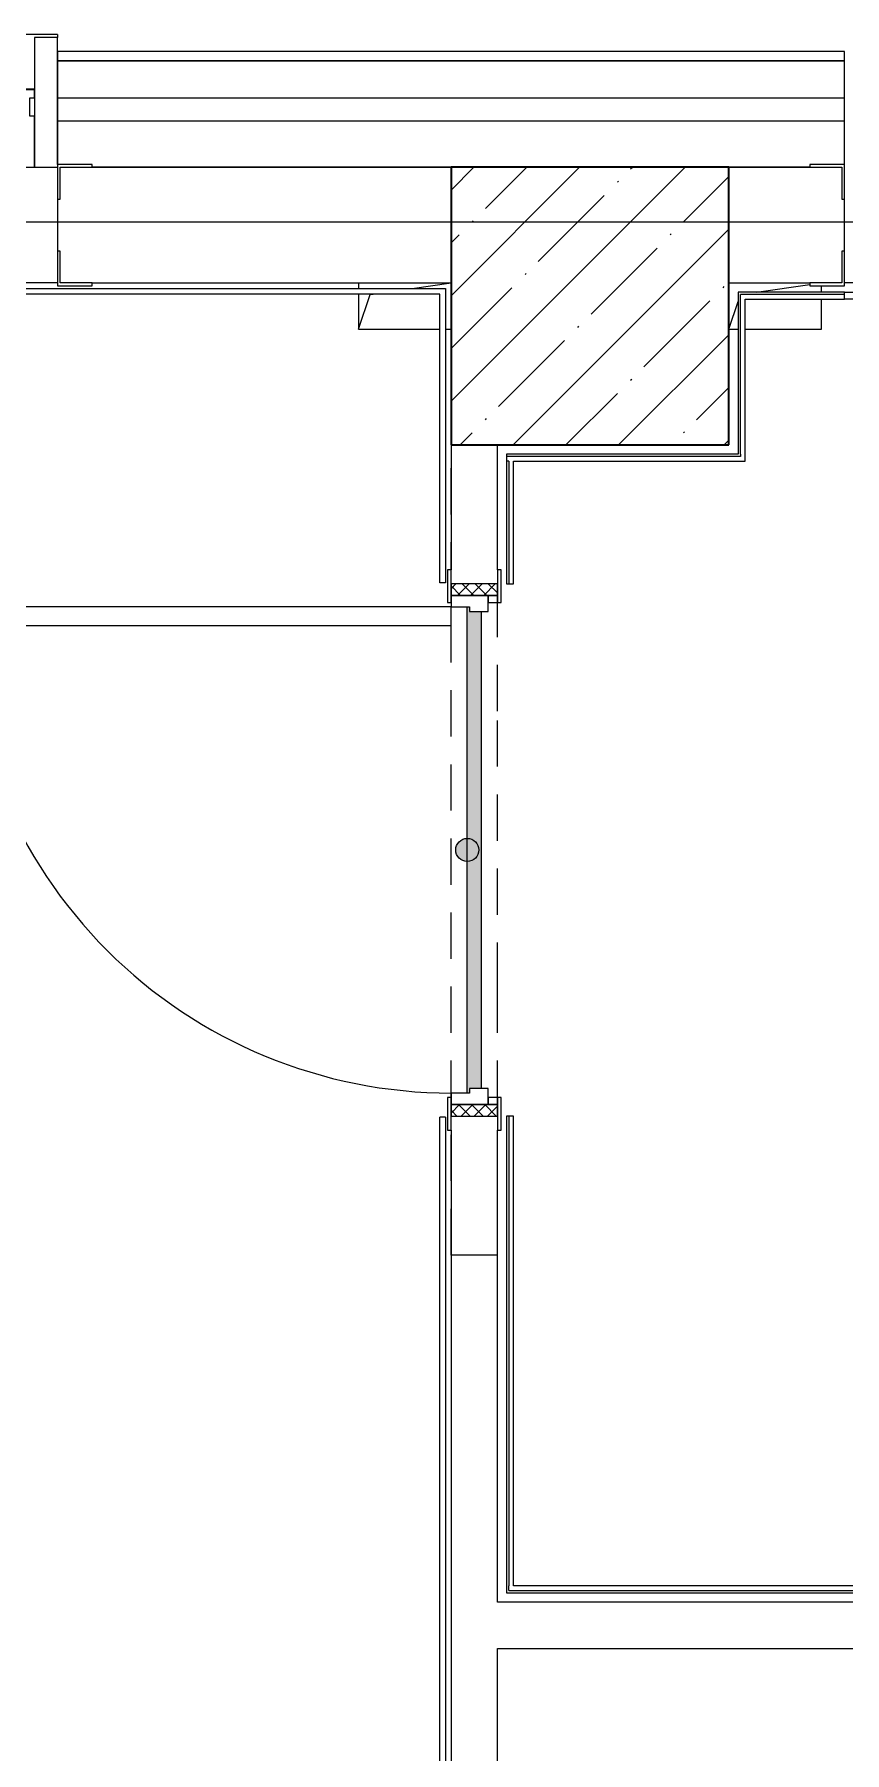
# Model space of a CAD drawing. Header units: millimetres. Extents: x 5993 to 95364, y 94667 to 143522.
# Drawn here: x 44896.6 to 45039.1, y 120793.7 to 121095.8 of the extents above; entities that cross this region are included whole.
import ezdxf

# ---------------------------------------------------------------- set-up
doc = ezdxf.new("R2010")
doc.units = ezdxf.units.MM
for name, pattern in [('200_ШТРИХ_ш1п0_6_', [160, 100, -60]), ('50_200_ШТРИХ_1Т_ш5_п1_п1_', [1400, 1000, -200, 0, -200]), ('Штрих короткий', [300, 150, -150])]:
    doc.linetypes.add(name, pattern=pattern)
for name, color, linetype, lineweight in [('0-2', 7, 'Continuous', 9), ('S-GRID-____-OTLN-1', 7, '50_200_ШТРИХ_1Т_ш5_п1_п1_', 9), ('Двери', 7, 'Continuous', 9), ('Импосты витража-1', 7, 'Continuous', 25), ('Каркас_Импост', 7, 'Continuous', 13), ('Каркас_Импост-1', 7, 'Continuous', 9), ('Марки обобщенной модели', 7, 'Continuous', 9), ('Несущие колонны', 7, 'Continuous', 9), ('Несущие колонны-1', 7, 'Continuous', 35), ('Обобщенные модели', 7, 'Continuous', 9), ('Общие ребра', 7, 'Continuous', 9), ('Окна', 7, 'Continuous', 9), ('Открывание-1', 7, 'Continuous', 9), ('Панель', 7, 'Continuous', 13), ('Перемычка-1', 7, 'Штрих короткий', 9), ('Перемычка_Пунктирные линии-1', 7, '200_ШТРИХ_ш1п0_6_', 9), ('Стены', 7, 'Continuous', 9), ('Стены-1', 7, 'Continuous', 13)]:
    doc.layers.add(name, color=color, linetype=linetype, lineweight=lineweight)
doc.layers.add('Обобщенные модели-3', color=7, linetype='Continuous', lineweight=9, true_color=0xcf5e07)

# ---------------------------------------------------------------- blocks, each defined once
blk = doc.blocks.new('Дверь_СКБ_1Ст_Внутренняя_ШЕР - СОШ_Д-13_Дв_1150x2100h_С_У учеников_ душевые _спортблок_-35365709-АИ2_01_План напольных покрытий и плинтусов 1го этажа _Часть 1_')
at = {"layer": 'Двери'}
h = blk.add_hatch(dxfattribs=at)
h.set_pattern_fill('FP_60', color=256, style=0, pattern_type=2)
h.set_pattern_definition([(135, (1726.411, 114.685), (-14.14213562373095, -14.14213562373095), []), (225, (1726.411, 114.685), (14.14213562373095, -14.14213562373095), [])])
h.paths.add_polyline_path([(562.5000000000995, -50.00000000000596), (587.5000000000982, -50.00000000000596), (587.5000000000982, 49.99999999995398), (562.5000000000995, 49.99999999995398)], flags=0)
at = {"layer": 'Каркас_Импост-1'}
h = blk.add_hatch(dxfattribs=at)
h.set_pattern_fill('FP_61', color=256, style=0, pattern_type=2)
h.set_pattern_definition([(45, (-396.384, 114.685), (-14.14213562373095, 14.14213562373095), []), (135, (-396.384, 114.685), (-14.14213562373095, -14.14213562373095), [])])
h.paths.add_polyline_path([(-562.4999999999025, -50.00000000004061), (-537.4999999999038, -50.00000000004061), (-537.4999999999038, 49.99999999995398), (-562.4999999999025, 49.99999999995398)], flags=0)
at = {"layer": 'Каркас_Импост'}
for p, q in [((-522.5000000000047, 57.99999999999704), (-592.500000000005, 57.99999999999704)), ((-592.500000000005, 57.99999999999704), (-592.500000000005, 49.99999999999613)), ((-592.500000000005, 49.99999999999613), (-522.5000000000047, 49.99999999999613)), ((-537.5000000000049, 49.99999999999423), (-562.500000000005, 49.99999999999423)), ((-562.500000000005, 49.99999999999423), (-562.500000000005, -50.00000000000185)), ((-512.5000000000064, 50.00000000094766), (-537.500000000007, 50.00000000094766)), ((-537.500000000007, 50.00000000094766), (-537.500000000007, -29.99999999905233)), ((-537.5000000000049, -50.00000000000185), (-537.5000000000049, 49.99999999999423)), ((-522.5000000000047, 49.99999999999613), (-537.5000000000049, 49.99999999999613)), ((-537.5000000000049, 49.99999999999613), (-537.5000000000049, 48.99999999999687)), ((-537.5000000000049, 48.99999999999687), (-522.5000000000047, 48.99999999999687)), ((-522.5000000000047, 49.99999999999613), (-522.5000000000047, 57.99999999999704)), ((-522.5000000000047, 48.99999999999687), (-522.5000000000047, 49.99999999999613)), ((-512.5000000000064, 10.0000000009484), (-512.5000000000064, 50.00000000094766)), ((537.4999999999931, 50.00000000094766), (537.4999999999931, 10.0000000009484)), ((562.4999999999931, 50.00000000094766), (537.4999999999931, 50.00000000094766)), ((617.4999999999964, 57.99999999998287), (547.499999999996, 57.99999999998287)), ((547.499999999996, 57.99999999998289), (547.499999999996, 49.99999999997168)), ((562.4999999999967, 49.99999999999591), (547.499999999996, 49.99999999999591)), ((547.499999999996, 49.99999999999593), (547.499999999996, 48.99999999999662)), ((547.499999999996, 49.99999999997168), (617.4999999999964, 49.99999999997168)), ((547.499999999996, 48.99999999999662), (562.4999999999967, 48.99999999999662)), ((562.4999999999931, -29.99999999905233), (562.4999999999931, 50.00000000094766)), ((587.4999999999964, 49.99999999999408), (562.4999999999958, 49.99999999999408)), ((562.4999999999958, 49.9999999999941), (562.4999999999958, -49.9999999999718)), ((562.4999999999967, 48.99999999999662), (562.4999999999967, 49.99999999999591)), ((587.4999999999964, -49.99999999997181), (587.4999999999964, 49.99999999999408)), ((617.4999999999964, 49.99999999997168), (617.4999999999964, 57.99999999998287)), ((-502.5000000000057, 10.0000000009484), (-512.5000000000064, 10.0000000009484)), ((-502.5000000000057, -29.99999999905233), (-502.5000000000057, 10.0000000009484)), ((537.4999999999931, 10.0000000009484), (527.4999999999937, 10.0000000009484)), ((527.4999999999937, 10.0000000009484), (527.4999999999937, -29.99999999905233)), ((-537.500000000007, -29.99999999905233), (-502.5000000000057, -29.99999999905233)), ((-522.5000000000047, -30.00000000001632), (-537.5000000000049, -30.00000000001632)), ((-537.5000000000049, -30.00000000001632), (-537.5000000000049, -50.00000000000357)), ((-522.5000000000047, -50.00000000000357), (-522.5000000000047, -30.00000000001632)), ((527.4999999999937, -29.99999999905233), (562.4999999999931, -29.99999999905233)), ((562.4999999999967, -30.00000000001656), (547.499999999996, -30.00000000001656)), ((547.499999999996, -30.00000000001656), (547.499999999996, -50.00000000000377)), ((562.4999999999967, -50.00000000000379), (562.4999999999967, -30.00000000001656)), ((-522.5000000000047, -50.00000000000356), (-592.500000000005, -50.00000000000356)), ((-592.500000000005, -50.00000000000356), (-592.500000000005, -57.99999999999862)), ((-592.500000000005, -57.99999999999862), (-522.5000000000047, -57.99999999999862)), ((-562.500000000005, -50.00000000000185), (-537.5000000000049, -50.00000000000185)), ((-537.5000000000049, -50.00000000000357), (-522.5000000000047, -50.00000000000357)), ((-522.5000000000047, -57.99999999999862), (-522.5000000000047, -50.00000000000356)), ((547.499999999996, -50.00000000000377), (562.4999999999967, -50.00000000000377)), ((617.499999999996, -50.00000000000406), (547.4999999999957, -50.00000000000406)), ((547.4999999999957, -50.00000000000406), (547.4999999999957, -58.00000000001143)), ((547.4999999999957, -58.00000000001143), (617.499999999996, -58.00000000001143)), ((562.4999999999958, -49.9999999999718), (587.4999999999964, -49.9999999999718)), ((617.499999999996, -58.00000000001145), (617.499999999996, -50.00000000000406))]:
    blk.add_line(p, q, dxfattribs=at)
at = {"layer": 'Открывание-1'}
blk.add_arc((537.4999999999831, 50.00000000094656), 1049.999999999988, 89.99999999999895, 180, dxfattribs=at)
at = {"layer": 'Панель'}
for p, q in [((537.5000000000009, 1100.000000000936), (497.500000000001, 1100.000000000936)), ((497.500000000001, 1100.000000000936), (497.4999999999958, 50.00000000093601)), ((537.4999999999958, 50.00000000093574), (537.5000000000009, 1100.000000000936)), ((497.4999999999958, 50.00000000093601), (537.4999999999958, 50.00000000093601))]:
    blk.add_line(p, q, dxfattribs=at)
blk = doc.blocks.new('BSC_Колонна _Прямоугольная - 600х600-V74-АИ2_01_План напольных покрытий и плинтусов 1го этажа _Часть 1_')
at = {"layer": 'Несущие колонны'}
h = blk.add_hatch(dxfattribs=at)
h.set_pattern_fill('FP_106', color=256, style=0, pattern_type=2)
h.set_pattern_definition([(45, (-41300, -87200), (-114.0492527375783, 114.0492527375783), []), (45, (-41185.951, -87200), (-114.0492527375783, 114.0492527375783), [201.613, -40.323, 3.353, -36.97])])
h.paths.add_polyline_path([(-299.9999999999491, -299.9999999998993), (300.0000000000444, -299.9999999998906), (300.0000000000444, 300.0000000001029), (-299.9999999999578, 300.0000000001029)], flags=0)
at = {"layer": 'Несущие колонны-1'}
for p, q in [((300, 299.9999999999999), (-300.0000000000002, 299.9999999999999)), ((-300.0000000000001, 299.9999999999993), (-299.9999999999954, -299.9999999999999)), ((299.9999999999998, -299.999999999992), (299.9999999999998, 299.9999999999999)), ((-299.9999999999954, -299.9999999999999), (299.9999999999998, -299.999999999992))]:
    blk.add_line(p, q, dxfattribs=at)
blk = doc.blocks.new('Прямоугольный импост - Импост структурный с накладкой - 150мм-25647644-АИ2_01_План напольных покрытий и плинтусов 1го этажа _Часть 1_')
at = {"layer": 'Импосты витража-1'}
for p, q in [((-25.00000000000298, 0), (-25.00000000000298, 16.99999999999613)), ((-25.00000000000298, 16.99999999999613), (25.00000000000298, 16.99999999999613)), ((-14.99999999999659, 0), (-25.00000000000298, 0)), ((-14.99999999999659, -40.00000000000824), (-14.99999999999659, 0)), ((25.00000000000298, 0), (14.99999999999659, 0)), ((14.99999999999659, 0), (14.99999999999659, -40.00000000000824)), ((25.00000000000298, 16.99999999999613), (25.00000000000298, 0)), ((-25.00000000000298, -150.0000000000005), (-25.00000000000298, -40.00000000000824)), ((-25.00000000000298, -40.00000000000824), (-14.99999999999659, -40.00000000000824)), ((14.99999999999659, -40.00000000000824), (25.00000000000298, -40.00000000000824)), ((25.00000000000298, -40.00000000000824), (25.00000000000298, -150.0000000000005)), ((25.00000000000298, -150.0000000000005), (-25.00000000000298, -150.0000000000005))]:
    blk.add_line(p, q, dxfattribs=at)
blk = doc.blocks.new('Прямоугольный импост - Откос НВФ_50х280 мм-25993838-АИ2_01_План напольных покрытий и плинтусов 1го этажа _Часть 1_')
at = {"layer": 'Импосты витража-1'}
for p, q in [((0, 130.0000000000051), (-49.99999999999729, 130.0000000000051)), ((-49.99999999999729, 130.0000000000051), (-49.99999999999729, -150.0000000000005)), ((0, -144.0000000005542), (0, 130.0000000000051)), ((-49.99999999999729, -150.0000000000005), (0, -150.0000000000005))]:
    blk.add_line(p, q, dxfattribs=at)
blk = doc.blocks.new('Проем_Дверь_Прямоугольный - 1800х2700h_оконные проемы-28620215-АИ2_01_План напольных покрытий и плинтусов 1го этажа _Часть 1_')
at = {"layer": 'Перемычка-1'}
for p, q in [((899.9999999999917, 125.0000000009615), (-900.0000000000082, 125.0000000009615)), ((899.9999999999917, -125), (-900.0000000000082, -125))]:
    blk.add_line(p, q, dxfattribs=at)
blk = doc.blocks.new('Фахверк_СКБ_Уголок - 250_3520-27500975-АИ2_01_План напольных покрытий и плинтусов 1го этажа _Часть 1_')
at = {"layer": 'Обобщенные модели'}
for p, q in [((199.9999999999932, 181.0000000000102), (124.9999999999923, 181.0000000000102)), ((124.9999999999923, 181.0000000000102), (124.9999999999923, 106.0000000000104)), ((130.9999999999934, 106.0000000000104), (130.9999999999934, 175.0000000000097)), ((130.9999999999934, 175.0000000000097), (199.9999999999932, 175.0000000000097)), ((199.9999999999932, 175.0000000000097), (199.9999999999932, 181.0000000000102)), ((124.9999999999923, 106.0000000000104), (130.9999999999934, 106.0000000000104)), ((130.9999999999925, -5.999999999986928), (124.9999999999923, -5.999999999986928)), ((124.9999999999923, -5.999999999986928), (124.9999999999923, -80.99999999998717)), ((130.9999999999925, -74.99999999998667), (130.9999999999925, -5.999999999986928)), ((124.9999999999923, -80.99999999998717), (199.9999999999924, -80.99999999998717)), ((199.9999999999924, -74.99999999998667), (130.9999999999925, -74.99999999998667)), ((199.9999999999924, -80.99999999998717), (199.9999999999924, -74.99999999998667))]:
    blk.add_line(p, q, dxfattribs=at)
blk = doc.blocks.new('АР_Перемычка - АР_Перемычка-V188-АИ2_01_План напольных покрытий и плинтусов 1го этажа _Часть 1_')
at = {"layer": 'Обобщенные модели'}
blk.add_line((-300.0000000000002, -49.9999999999935), (-299.0000000000001, -49.9999999999935), dxfattribs=at)
at = {"layer": 'Перемычка_Пунктирные линии-1'}
for p, q in [((-300.0000000000002, 50.00000000000646), (1450.000000000003, 50.00000000000646)), ((-300.0000000000002, -49.9999999999935), (-300.0000000000002, 50.00000000000646)), ((1450.000000000003, 50.00000000000646), (1450.000000000003, -49.9999999999935)), ((-300.0000000000002, -49.9999999999935), (275.0000000000005, -49.9999999999935)), ((275.0000000000005, -49.9999999999935), (874.9999999999942, -49.9999999999935)), ((874.9999999999942, -49.9999999999935), (1450.000000000003, -49.9999999999935))]:
    blk.add_line(p, q, dxfattribs=at)
blk = doc.blocks.new('AR_Отверстие прямоугольное _в плите_ - AR_Отверстие прямоугольное _в плите_-V249-АИ2_01_План напольных покрытий и плинтусов 1го этажа _Часть 1_')
at = {"layer": 'Обобщенные модели'}
for p, q in [((-99.99999999959637, 50.00000007600693), (-99.99999999959637, 37.99999999999338)), ((15.99999961380372, 37.99999999999208), (99.9999999996036, 50.00000007600693)), ((-99.99999999959637, 25.99999999998317), (-99.99999999959637, -50.00000007599307)), ((-99.99999999959637, -50.00000007599307), (-74.99999996159637, 25.00000003800692)), ((-74.99999996159637, 25.00000003800692), (-68.00000023997492, 25.99999999998027)), ((-99.99999999959637, -50.00000007599307), (75.99999999960846, -50.00000007599307)), ((87.9999999996018, -50.00000007599307), (99.9999999996036, -50.00000007599307))]:
    blk.add_line(p, q, dxfattribs=at)
blk = doc.blocks.new('AR_Отверстие прямоугольное _в плите_ - AR_Отверстие прямоугольное _в плите_-V250-АИ2_01_План напольных покрытий и плинтусов 1го этажа _Часть 1_')
at = {"layer": 'Обобщенные модели'}
for p, q in [((-40.00000028887913, 29.99999999996081), (74.99999999960193, 46.42857149835771)), ((99.9999999996036, 29.99999999995833), (99.9999999996036, 44.00000000000482)), ((-99.99999999959637, -50.00000007599307), (-79.92857142762111, 10.21428563993269)), ((99.9999999996036, -50.00000007599307), (99.9999999996036, 14.99999999997099)), ((-99.99999999959637, -50.00000007599307), (-80.00000000016088, -50.00000007599307)), ((-65.00000000016497, -50.00000007599307), (99.9999999996036, -50.00000007599307))]:
    blk.add_line(p, q, dxfattribs=at)
blk = doc.blocks.new('Отлив_СКБ - Отлив витража_120_НВФ-31885689-АИ2_01_План напольных покрытий и плинтусов 1го этажа _Часть 1_')
at = {"layer": 'Окна'}
for p, q in [((6.226485993465758e-12, 113.000000001342), (6.226485993465758e-12, 119.999999999992)), ((1799.99999999987, 119.9999999999919), (6.226485993465758e-12, 119.9999999999919)), ((1799.99999999987, 119.999999999992), (1799.99999999987, 113.0000000012636)), ((50.00000000001786, 1.999999999997927), (1749.999999999503, 1.999999999997927))]:
    blk.add_line(p, q, dxfattribs=at)

msp = doc.modelspace()

# ---------------------------------------------------------------- hatches: boundary and pattern name
at = {"layer": 'Марки обобщенной модели'}
h = msp.add_hatch(color=256, dxfattribs=at)
edge = h.paths.add_edge_path(flags=0)
edge.add_arc((44972.73461927145, 120952.4207267381), 2.034887402664584, 0, 360)
at = {"layer": 'Обобщенные модели-3'}
msp.add_hatch(color=256, dxfattribs=at).paths.add_polyline_path([(44972.73461927145, 120909.6880912822), (44973.14159675191, 120909.6880912822), (44973.14159675191, 120910.5020462432), (44975.17648415464, 120910.5020462432), (44975.17648415464, 120994.339407233), (44973.14159675191, 120994.339407233), (44973.14159675191, 120995.1533621941), (44972.73461927145, 120995.1533621941), (44972.73461927145, 120910.5020462432)], flags=0)

# ---------------------------------------------------------------- linework, layer by layer
at = {"layer": 'S-GRID-____-OTLN-1', "color": 251, "ltscale": 0.6, "true_color": 0x636466}
msp.add_line((50293.30950994242, 121062.8369881515), (41443.96669787401, 121062.8369881515), dxfattribs=at)
at = {"layer": 'Марки обобщенной модели'}
msp.add_circle((44972.73461927145, 120952.4207267381), 2.034887402664584, dxfattribs=at)
at = {"layer": 'Обобщенные модели'}
for p, q in [((44972.73461927145, 120909.6880912822), (44972.73461927145, 120995.1533621941)), ((44975.17648415464, 120994.339407233), (44975.17648415464, 120976.8393755701)), ((44975.17648415464, 120976.8393755701), (44975.17648415464, 120928.0020779061)), ((44975.17648415464, 120928.0020779061), (44975.17648415464, 120910.5020462432))]:
    msp.add_line(p, q, dxfattribs=at)
at = {"layer": 'Общие ребра'}
for p, q in [((44900.69960521717, 121091.2000475999), (45039.0719485983, 121091.2000475999)), ((45039.0719485983, 121091.2000475999), (44900.69960521717, 121091.2000475999)), ((44900.69960521717, 121084.6884079113), (45039.0719485983, 121084.6884079113)), ((44900.69960521717, 121080.618633106), (45039.0719485983, 121080.618633106)), ((44969.88577690773, 121072.4790834953), (44906.80426742518, 121072.4790834953)), ((44906.80426742518, 121072.4790834953), (44969.88577690773, 121072.4790834953)), ((45032.96728639031, 121072.4790834953), (45018.72307457167, 121072.4790834953)), ((45018.72307457167, 121072.4790834953), (45032.96728639031, 121072.4790834953)), ((45039.0719485983, 121050.095322066), (45020.75796197433, 121050.095322066)), ((45020.75796197433, 121049.281367105), (45020.75796197433, 121050.095322066)), ((45020.75796197433, 121022.0138759093), (45020.75796197433, 121049.281367105)), ((45020.75796197433, 121021.6068984287), (44979.6532364405, 121021.6068984287)), ((44980.06021392104, 121020.7929434677), (44979.6532364405, 121020.7929434677)), ((44980.06021392104, 121020.7929434677), (44980.06021392104, 120999.2231369994)), ((45020.75796197433, 121022.0138759093), (45020.75796197433, 121021.6068984287)), ((44980.06021392104, 120905.6183164768), (44980.06021392104, 120823.0018879287)), ((44980.06021392104, 120822.1879329676), (44980.06021392104, 120823.0018879287)), ((44980.06021392104, 120822.1879329676), (45231.57229689044, 120822.1879329676))]:
    msp.add_line(p, q, dxfattribs=at)
at = {"layer": 'Стены'}
for p, q in [((44651.38520064263, 121051.1534635154), (44968.90903095443, 121051.1534635154)), ((44967.93228500114, 121050.1767175621), (44652.36194659592, 121050.1767175621)), ((44900.69960521717, 121052.1302094687), (44754.18771222535, 121052.1302094687)), ((44967.93228500114, 120999.3859279916), (44967.93228500114, 121050.1767175621)), ((44968.90903095443, 121051.1534635154), (44968.90903095443, 120999.3859279916)), ((45185.58384159015, 121052.1302094687), (45039.0719485983, 121052.1302094687)), ((45039.0719485983, 121050.5022995466), (45185.58384159015, 121050.5022995466)), ((45185.58384159015, 121049.281367105), (45039.0719485983, 121049.281367105)), ((44968.90903095443, 120999.3859279916), (44967.93228500114, 120999.3859279916)), ((44967.93228500114, 120593.3037979159), (44967.93228500114, 120905.4555254846)), ((44968.90903095443, 120905.4555254846), (44967.93228500114, 120905.4555254846)), ((44968.90903095443, 120905.4555254846), (44968.90903095443, 120593.3037979159))]:
    msp.add_line(p, q, dxfattribs=at)
at = {"layer": 'Стены-1'}
for p, q in [((45039.0719485983, 121092.827957522), (44900.69960521717, 121092.827957522)), ((44900.69960521717, 121092.827957522), (44900.69960521717, 121091.2000475999)), ((45039.0719485983, 121091.2000475999), (45039.0719485983, 121092.827957522)), ((44900.69960521717, 121091.2000475999), (44900.69960521717, 121072.967456472)), ((45039.0719485983, 121072.967456472), (45039.0719485983, 121091.2000475999)), ((44900.69960521717, 121066.862794264), (44900.69960521717, 121057.7464987)), ((45039.0719485983, 121057.7464987), (45039.0719485983, 121066.862794264)), ((44906.80426742518, 121052.1302094687), (44969.88577690773, 121052.1302094687)), ((45018.72307457167, 121052.1302094687), (45032.96728639031, 121052.1302094687)), ((45039.0719485983, 121050.5022995466), (45020.35098449379, 121050.5022995466)), ((45020.35098449379, 121050.5022995466), (45020.35098449379, 121050.095322066)), ((45020.35098449379, 121050.095322066), (45020.35098449379, 121049.281367105)), ((45039.0719485983, 121049.281367105), (45039.0719485983, 121050.5022995466)), ((45020.35098449379, 121049.281367105), (45020.35098449379, 121022.0138759093)), ((45021.5719169354, 121049.281367105), (45039.0719485983, 121049.281367105)), ((45021.5719169354, 121022.0138759093), (45021.5719169354, 121049.281367105)), ((44969.88577690773, 121023.6417858314), (44969.88577690773, 121001.6650018826)), ((44978.02532651837, 121001.6650018826), (44978.02532651837, 121023.6417858314)), ((45020.35098449379, 121022.0138759093), (44979.6532364405, 121022.0138759093)), ((44979.6532364405, 121022.0138759093), (44979.6532364405, 121020.7929434677)), ((44979.6532364405, 121020.7929434677), (44979.6532364405, 120999.2231369994)), ((44980.87416888209, 121020.7929434677), (45021.5719169354, 121020.7929434677)), ((44980.87416888209, 120999.2231369994), (44980.87416888209, 121020.7929434677)), ((45021.5719169354, 121021.6068984287), (45021.5719169354, 121022.0138759093)), ((45021.5719169354, 121020.7929434677), (45021.5719169354, 121021.6068984287)), ((44979.6532364405, 120999.2231369994), (44980.87416888209, 120999.2231369994)), ((44980.87416888209, 120905.6183164768), (44979.6532364405, 120905.6183164768)), ((44979.6532364405, 120905.6183164768), (44979.6532364405, 120823.0018879287)), ((44980.87416888209, 120823.0018879287), (44980.87416888209, 120905.6183164768)), ((44969.88577690773, 120903.1764515937), (44969.88577690773, 120596.3154312719)), ((44978.02532651837, 120820.1530455649), (44978.02532651837, 120903.1764515937)), ((44979.6532364405, 120823.0018879287), (44979.6532364405, 120822.1879329676)), ((45231.57229689044, 120823.0018879287), (44980.87416888209, 120823.0018879287)), ((45104.18834548361, 120820.1530455649), (44978.02532651837, 120820.1530455649)), ((44979.6532364405, 120822.1879329676), (44979.6532364405, 120821.7809554871)), ((44979.6532364405, 120821.7809554871), (45231.57229689044, 120821.7809554871)), ((44978.02532651837, 120791.6646219276), (44978.02532651837, 120812.0134959543)), ((44978.02532651837, 120812.0134959543), (45104.18834548361, 120812.0134959543))]:
    msp.add_line(p, q, dxfattribs=at)

# ---------------------------------------------------------------- block references
at = {"layer": '0-2', "xscale": 0.08139549610658335, "yscale": 0.08139549610658335, "zscale": 0.08139549610658335}
for name, p in [('Отлив_СКБ - Отлив витража_120_НВФ-31885689-АИ2_01_План напольных покрытий и плинтусов 1го этажа _Часть 1_', (44754.18771222538, 121086.0721313449)), ('Прямоугольный импост - Откос НВФ_50х280 мм-25993838-АИ2_01_План напольных покрытий и плинтусов 1го этажа _Часть 1_', (44900.6996052172, 121084.6884079112)), ('Фахверк_СКБ_Уголок - 250_3520-27500975-АИ2_01_План напольных покрытий и плинтусов 1го этажа _Часть 1_', (44890.52516820385, 121058.2348716767)), ('BSC_Колонна _Прямоугольная - 600х600-V74-АИ2_01_План напольных покрытий и плинтусов 1го этажа _Часть 1_', (44994.30442573968, 121048.0604346634)), ('AR_Отверстие прямоугольное _в плите_ - AR_Отверстие прямоугольное _в плите_-V249-АИ2_01_План напольных покрытий и плинтусов 1го этажа _Часть 1_', (44961.74622729709, 121048.0604346634)), ('AR_Отверстие прямоугольное _в плите_ - AR_Отверстие прямоугольное _в плите_-V250-АИ2_01_План напольных покрытий и плинтусов 1го этажа _Часть 1_', (45026.86262418234, 121048.0604346634))]:
    msp.add_blockref(name, p, dxfattribs=at)
at = {"layer": '0-2', "extrusion": (0, 0, -1), "xscale": 0.08139549610658335, "yscale": 0.08139549610658335, "zscale": 0.08139549610658335}
msp.add_blockref('Прямоугольный импост - Импост структурный с накладкой - 150мм-25647644-АИ2_01_План напольных покрытий и плинтусов 1го этажа _Часть 1_', (-44894.5949430092, 121084.6884079112), dxfattribs=at)
at = {"layer": '0-2', "xscale": 0.08139549610658335, "yscale": 0.08139549610658335, "zscale": 0.08139549610658335}
for name, p, rotation in [('Проем_Дверь_Прямоугольный - 1800х2700h_оконные проемы-28620215-АИ2_01_План напольных покрытий и плинтусов 1го этажа _Часть 1_', (44827.44365872127, 121062.304646482), 180), ('Фахверк_СКБ_Уголок - 250_3520-27500975-АИ2_01_План напольных покрытий и плинтусов 1го этажа _Часть 1_', (45049.24638561162, 121066.3744212873), 180), ('АР_Перемычка - АР_Перемычка-V188-АИ2_01_План напольных покрытий и плинтусов 1го этажа _Часть 1_', (44973.95555171305, 120905.6183164768), 89.99999999999993), ('Дверь_СКБ_1Ст_Внутренняя_ШЕР - СОШ_Д-13_Дв_1150x2100h_С_У учеников_ душевые _спортблок_-35365709-АИ2_01_План напольных покрытий и плинтусов 1го этажа _Часть 1_', (44973.95555171305, 120951.4032830368), 89.99999999999993)]:
    msp.add_blockref(name, p, dxfattribs=dict(at, rotation=rotation))

doc.saveas('drawing.dxf')
